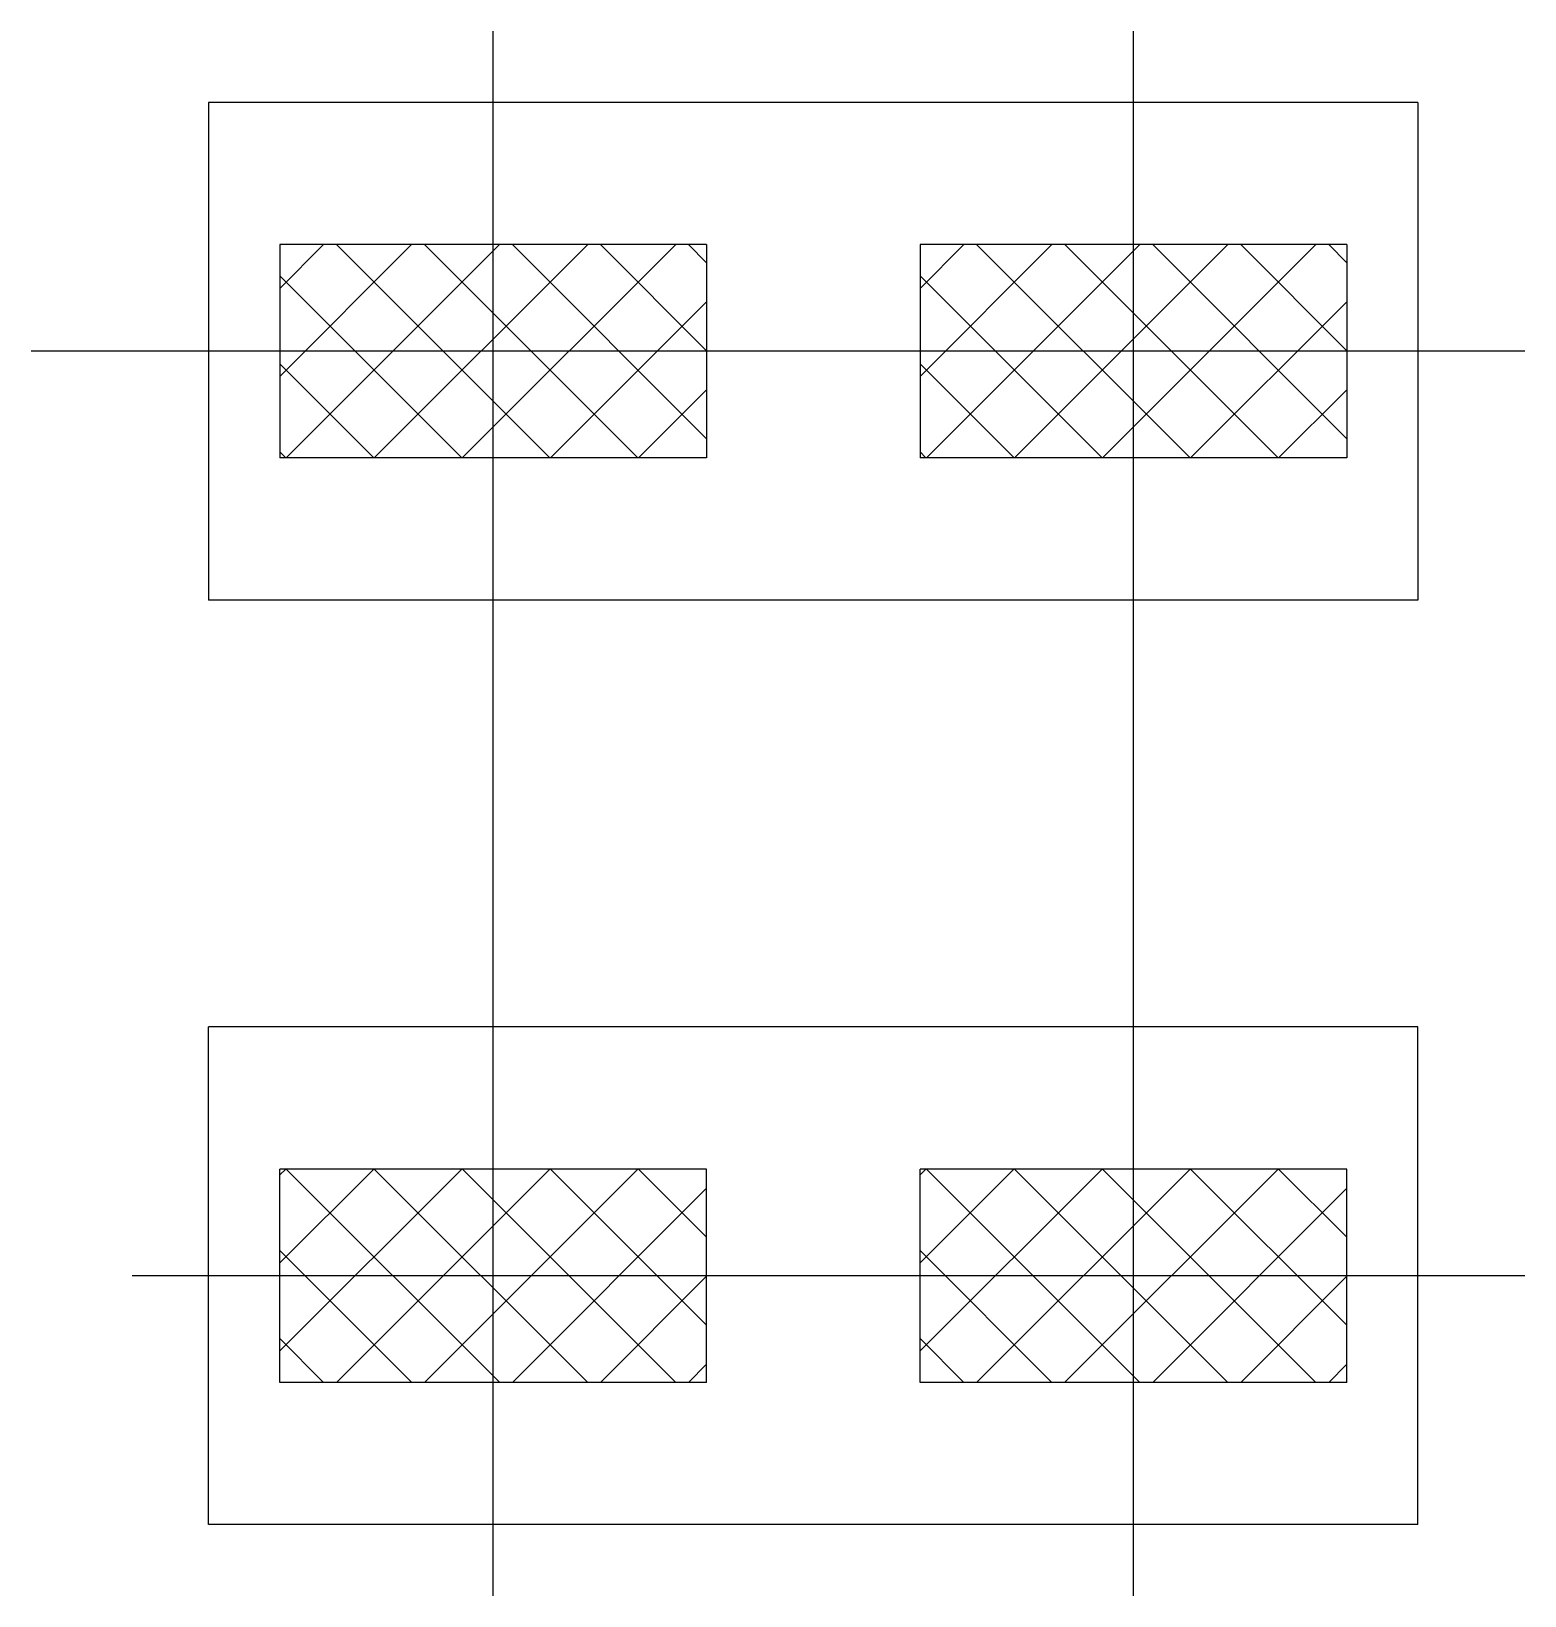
# Model space of a CAD drawing. Header units: centimetres. Extents: x -2181 to -2076, y -1265 to -1155.
import ezdxf

# ---------------------------------------------------------------- set-up
doc = ezdxf.new("R2010")
doc.units = ezdxf.units.CM
doc.header["$LTSCALE"] = 200
doc.header["$MEASUREMENT"] = 0
doc.linetypes.add('CENTER', pattern=[2, 1.25, -0.25, 0.25, -0.25])
doc.layers.add('5', color=5, linetype='Continuous')
doc.layers.add('6', color=6, linetype='CENTER')

msp = doc.modelspace()

# ---------------------------------------------------------------- hatches: boundary and pattern name
at = {"layer": '5'}
h = msp.add_hatch(dxfattribs=at)
h.set_pattern_fill('ANSI37', color=256, scale=35, angle=180, style=0)
h.set_pattern_definition([(135, (-1216.5678, -1092.2726), (3.093592, 3.093592), []), (45, (-1216.5678, -1092.2726), (3.093592, -3.093592), [])])
h.paths.add_polyline_path([(-2148.64, -1170.06), (-2133.64, -1170.06), (-2133.64, -1177.56), (-2148.64, -1177.56)])
h.paths.add_polyline_path([(-2163.64, -1170.06), (-2148.64, -1170.06), (-2148.64, -1177.56), (-2163.64, -1177.56)])
h.paths.add_polyline_path([(-2163.64, -1177.56), (-2148.64, -1177.56), (-2148.64, -1185.06), (-2163.64, -1185.06)])
h.paths.add_polyline_path([(-2148.64, -1177.56), (-2133.64, -1177.56), (-2133.64, -1185.06), (-2148.64, -1185.06)])
h = msp.add_hatch(dxfattribs=at)
h.set_pattern_fill('ANSI37', color=256, scale=35, angle=180, style=0)
h.set_pattern_definition([(135, (-1171.5678, -1092.2726), (3.093592, 3.093592), []), (45, (-1171.5678, -1092.2726), (3.093592, -3.093592), [])])
h.paths.add_polyline_path([(-2103.64, -1170.06), (-2088.64, -1170.06), (-2088.64, -1177.56), (-2103.64, -1177.56)])
h.paths.add_polyline_path([(-2118.64, -1170.06), (-2103.64, -1170.06), (-2103.64, -1177.56), (-2118.64, -1177.56)])
h.paths.add_polyline_path([(-2118.64, -1177.56), (-2103.64, -1177.56), (-2103.64, -1185.06), (-2118.64, -1185.06)])
h.paths.add_polyline_path([(-2103.64, -1177.56), (-2088.64, -1177.56), (-2088.64, -1185.06), (-2103.64, -1185.06)])
h = msp.add_hatch(dxfattribs=at)
h.set_pattern_fill('ANSI37', color=256, scale=35, angle=180, style=0)
h.set_pattern_definition([(225, (-1216.5678, -1327.85), (3.093592, -3.093592), []), (315, (-1216.5678, -1327.85), (3.093592, 3.093592), [])])
h.paths.add_polyline_path([(-2148.64, -1250.06), (-2133.64, -1250.06), (-2133.64, -1242.56), (-2148.64, -1242.56)])
h.paths.add_polyline_path([(-2163.64, -1250.06), (-2148.64, -1250.06), (-2148.64, -1242.56), (-2163.64, -1242.56)])
h.paths.add_polyline_path([(-2163.64, -1242.56), (-2148.64, -1242.56), (-2148.64, -1235.06), (-2163.64, -1235.06)])
h.paths.add_polyline_path([(-2148.64, -1242.56), (-2133.64, -1242.56), (-2133.64, -1235.06), (-2148.64, -1235.06)])
h = msp.add_hatch(dxfattribs=at)
h.set_pattern_fill('ANSI37', color=256, scale=35, angle=180, style=0)
h.set_pattern_definition([(225, (-1171.5678, -1327.85), (3.093592, -3.093592), []), (315, (-1171.5678, -1327.85), (3.093592, 3.093592), [])])
h.paths.add_polyline_path([(-2103.64, -1250.06), (-2088.64, -1250.06), (-2088.64, -1242.56), (-2103.64, -1242.56)])
h.paths.add_polyline_path([(-2118.64, -1250.06), (-2103.64, -1250.06), (-2103.64, -1242.56), (-2118.64, -1242.56)])
h.paths.add_polyline_path([(-2118.64, -1242.56), (-2103.64, -1242.56), (-2103.64, -1235.06), (-2118.64, -1235.06)])
h.paths.add_polyline_path([(-2103.64, -1242.56), (-2088.64, -1242.56), (-2088.64, -1235.06), (-2103.64, -1235.06)])

# ---------------------------------------------------------------- linework, layer by layer
for p, q in [((-2168.64, -1160.06), (-2168.64, -1195.06)), ((-2083.64, -1160.06), (-2168.64, -1160.06)), ((-2083.64, -1160.06), (-2083.64, -1195.06)), ((-2163.64, -1170.06), (-2163.64, -1185.06)), ((-2133.64, -1170.06), (-2163.64, -1170.06)), ((-2133.64, -1170.06), (-2133.64, -1185.06)), ((-2118.64, -1170.06), (-2118.64, -1185.06)), ((-2088.64, -1170.06), (-2118.64, -1170.06)), ((-2088.64, -1170.06), (-2088.64, -1185.06)), ((-2133.64, -1185.06), (-2163.64, -1185.06)), ((-2088.64, -1185.06), (-2118.64, -1185.06)), ((-2083.64, -1195.06), (-2168.64, -1195.06)), ((-2168.64, -1260.06), (-2168.64, -1225.06)), ((-2083.64, -1225.06), (-2168.64, -1225.06)), ((-2083.64, -1260.06), (-2083.64, -1225.06)), ((-2163.64, -1250.06), (-2163.64, -1235.06)), ((-2133.64, -1235.06), (-2163.64, -1235.06)), ((-2133.64, -1250.06), (-2133.64, -1235.06)), ((-2118.64, -1250.06), (-2118.64, -1235.06)), ((-2088.64, -1235.06), (-2118.64, -1235.06)), ((-2088.64, -1250.06), (-2088.64, -1235.06)), ((-2133.64, -1250.06), (-2163.64, -1250.06)), ((-2088.64, -1250.06), (-2118.64, -1250.06)), ((-2083.64, -1260.06), (-2168.64, -1260.06))]:
    msp.add_line(p, q)
at = {"layer": '6'}
for p, q in [((-2148.64, -1265.06), (-2148.64, -1155.06)), ((-2103.64, -1265.06), (-2103.64, -1155.06)), ((-2076.14, -1177.56), (-2181.11, -1177.56)), ((-2076.14, -1242.56), (-2174.02, -1242.56))]:
    msp.add_line(p, q, dxfattribs=at)

doc.saveas('drawing.dxf')
